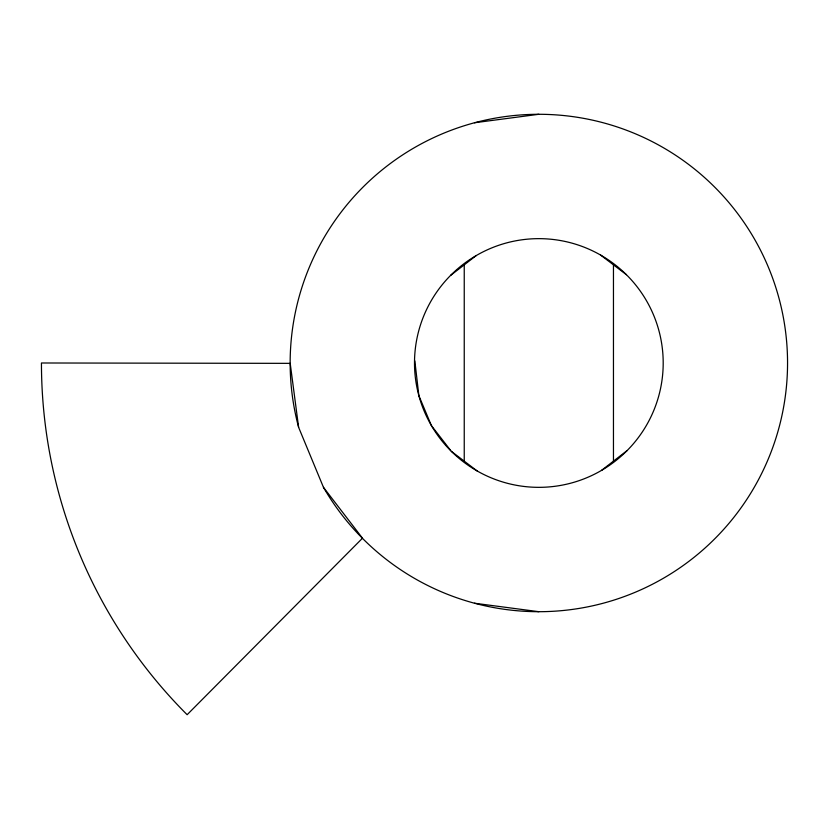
<?xml version="1.0" encoding="UTF-8"?>
<svg xmlns="http://www.w3.org/2000/svg" width="829" height="829" viewBox="0 0 829 829"><rect width="100%" height="100%" fill="white"/><g stroke="black" fill="none" stroke-linecap="round" stroke-linejoin="round"><path stroke-width="1.24" d="M450.551 275.446L476.219 255.57M601.481 470.416L627.149 450.541M474.478 122.765L538.85 114.288M474.478 603.222L538.85 611.688M600.569 255.042L626.403 274.689M451.297 451.297A124.35 124.35 0 0 0 659.096 394.666A124.35 124.35 0 0 0 506.156 243.021A124.35 124.35 0 0 0 451.297 451.297L477.131 470.945M450.209 449.888L431.422 425.629L418.873 395.692L414.832 360.895M323.465 487.338L362.491 538.197L187.136 714.712A497.4 497.4 0 0 1 41.45 362.988L290.202 363.351L298.627 427.36L323.465 487.338A248.7 248.7 0 0 0 742.577 505.638A248.7 248.7 0 0 0 582.041 118.07A248.7 248.7 0 0 0 298.627 427.36M613.46 264.845L613.46 461.142M464.24 264.834L464.24 461.142"/></g></svg>
